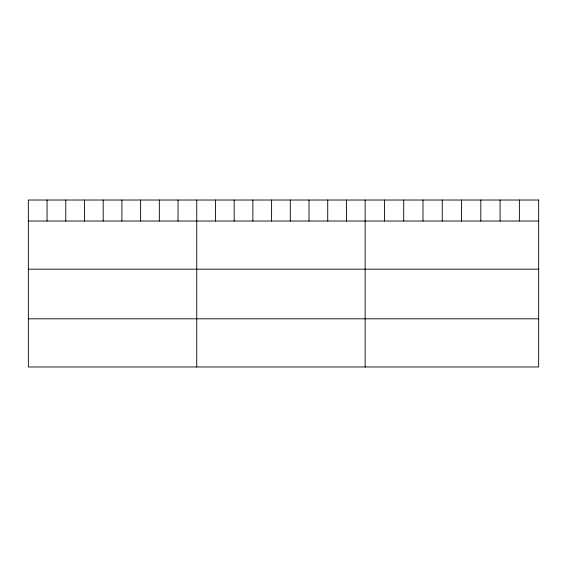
<?xml version="1.0" encoding="UTF-8"?>
<svg xmlns="http://www.w3.org/2000/svg" width="567" height="567" viewBox="0 0 567 567"><rect width="100%" height="100%" fill="white"/><g stroke="black" fill="none" stroke-linecap="round" stroke-linejoin="round"><path stroke-width="0.85" d="M28.35 221.024L538.65 221.024M28.35 269.19L538.65 269.19M28.35 318.81L538.65 318.81M519.372 200.023L519.372 221.024M500.094 200.023L500.094 221.024M480.816 200.023L480.816 221.024M461.538 200.023L461.538 221.024M442.26 200.023L442.26 221.024M422.982 200.023L422.982 221.024M403.704 200.023L403.704 221.024M384.426 200.023L384.426 221.024M365.148 200.023L365.148 366.977M346.437 200.023L346.437 221.024M327.726 200.023L327.726 221.024M309.015 200.023L309.015 221.024M290.304 200.023L290.304 221.024M271.593 200.023L271.593 221.024M252.882 200.023L252.882 221.024M234.171 200.023L234.171 221.024M215.46 200.023L215.46 221.024M196.749 200.023L196.749 366.977M178.038 200.023L178.038 221.024M159.327 200.023L159.327 221.024M140.616 200.023L140.616 221.024M121.905 200.023L121.905 221.024M103.194 200.023L103.194 221.024M84.483 200.023L84.483 221.024M65.772 200.023L65.772 221.024M47.061 200.023L47.061 221.024M538.65 200.023L28.35 200.023L28.35 366.977L538.65 366.977L538.65 200.023"/></g></svg>
